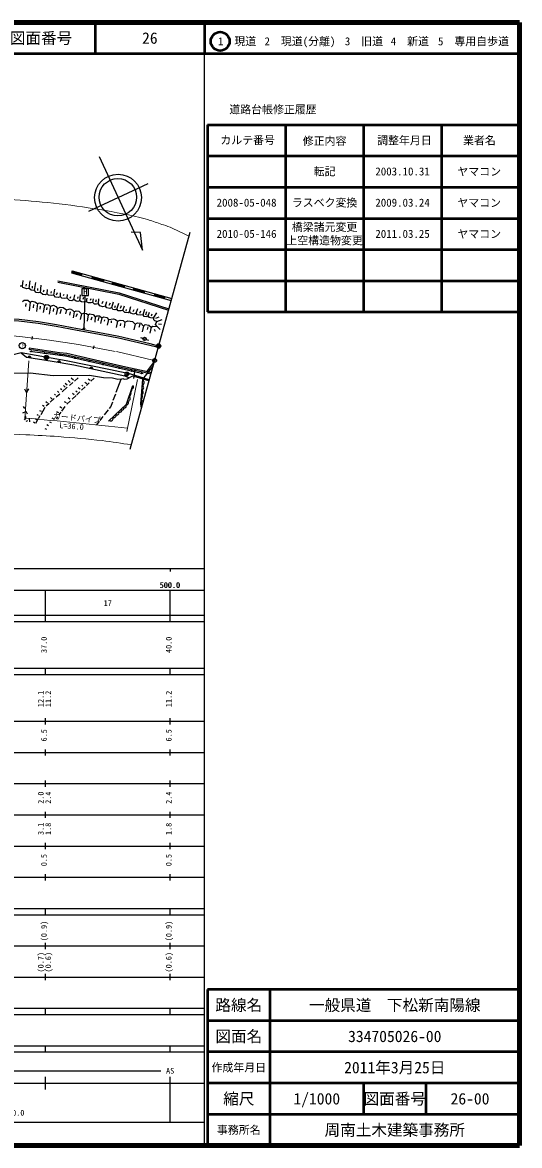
# Model space of a CAD drawing. Units: millimetres at full size, sheet at 1:1000; details may follow other scales. Extents: x 40000 to 680000, y 20000 to 380000.
# Drawn here: x 520654 to 680000, y 20000 to 380000 of the extents above; entities that cross this region are included whole.
import ezdxf
from ezdxf.enums import TextEntityAlignment as Align

# ---------------------------------------------------------------- set-up
doc = ezdxf.new("R2010")
doc.units = ezdxf.units.MM
doc.header["$LTSCALE"] = 1000
doc.header["$PDMODE"] = 32
doc.header["$PDSIZE"] = 500
doc.linetypes.add('CHAIN', pattern=[18.5, 12, -1.5, 3.5, -1.5])
for name, color, linetype, lineweight in [('M-BGD', 7, 'Continuous', 25), ('M-BGD-EXST', 7, 'Continuous', 25), ('M-BMK', 2, 'CHAIN', 13), ('M-BMK-OTRS', 5, 'Continuous', 25), ('M-BMK-SRVR', 3, 'Continuous', 25), ('M-STR-HTXT', 7, 'Continuous', 13), ('M-TTL', 2, 'Continuous', 140), ('M-TTL-BAND', 7, 'Continuous', 25), ('M-TTL-FRAM', 2, 'Continuous', 50), ('M-TTL-LINE', 7, 'Continuous', 50)]:
    doc.layers.add(name, color=color, linetype=linetype, lineweight=lineweight)
doc.layers.add('M-OTRS', color=6, linetype='Continuous')
doc.layers.add('M-TTL-TXT', color=7, linetype='Continuous')
doc.styles.add('ＭＳ ゴシック', font='')
doc.styles.get('ＭＳ ゴシック').set_extended_font_data('MS Gothic')

msp = doc.modelspace()

# ---------------------------------------------------------------- hatches: boundary and pattern name
at = {"layer": 'M-BGD'}
for points in [[(536605, 300385), (536418, 299711), (539501, 298856), (539688, 299530)], [(546748, 297572), (543087, 298588), (542899, 297913), (546561, 296898)], [(549496, 296811), (549308, 296136), (553163, 295067), (553350, 295742)], [(559865, 293935), (556396, 294897), (556209, 294223), (559678, 293261)], [(563108, 293036), (562921, 292361), (566101, 291479), (566288, 292154)], [(559841, 278544, 1), (559746, 278572, 1)], [(563607, 276287, 1), (565007, 276287, 0.41421), (564307, 276987, 0.41421)], [(523404, 272510, 0.82183), (522424, 272654)], [(527642, 272636, 1), (529042, 272636, 0.41421), (528342, 273336, 0.41421)], [(532898, 271006, 0.82183), (531921, 271169)], [(543266, 268944, 0.82183), (542299, 269158)], [(554167, 266399, 0.82183), (553235, 266734)], [(554154, 266753, 0.41421), (554754, 267353, 0.41421), (554154, 267953)]]:
    msp.add_hatch(color=256, dxfattribs=at).paths.add_polyline_path(points)
at = {"layer": 'M-BGD-EXST'}
msp.add_hatch(color=256, dxfattribs=at).paths.add_polyline_path([(540635, 281819, 0.41421), (540385, 282069, 0.41421), (540135, 281819, 1)])

# ---------------------------------------------------------------- linework, layer by layer
at = {"layer": 'M-BGD'}
for p, q in [((536605, 300385), (536418, 299711)), ((536418, 299711), (568348, 290857)), ((536605, 300385), (568535, 291531)), ((539688, 299530), (539501, 298856)), ((520655, 295449), (520923, 297330)), ((521801, 296107), (521712, 295496)), ((522755, 294749), (523120, 297161)), ((523778, 295476), (523765, 294826)), ((524524, 294127), (524940, 296662)), ((526386, 293441), (526697, 295737)), ((543087, 298588), (542899, 297913)), ((546748, 297572), (546561, 296898)), ((549496, 296811), (549308, 296136)), ((553350, 295742), (553163, 295067)), ((525525, 294755), (525467, 294080)), ((527483, 294194), (527254, 293557)), ((528623, 293001), (528725, 294352)), ((529900, 293779), (529772, 293238)), ((530667, 292574), (530993, 294465)), ((531748, 293371), (531499, 292563)), ((532864, 292063), (532869, 293326)), ((533909, 292760), (533661, 292339)), ((535006, 291594), (535143, 292822)), ((536039, 292007), (535822, 291536)), ((537175, 291182), (537391, 292727)), ((538429, 292065), (538270, 291517)), ((539077, 290749), (539287, 292727)), ((540202, 291867), (540024, 291205)), ((541233, 290488), (541415, 291619)), ((556209, 294223), (556396, 294897)), ((559678, 293261), (559865, 293935)), ((563108, 293036), (562921, 292361)), ((566288, 292154), (566101, 291479)), ((521710, 289894), (521584, 288925)), ((523079, 290359), (522846, 287541)), ((524172, 289541), (524046, 288554)), ((525439, 289879), (525125, 287346)), ((526307, 289031), (526200, 288132)), ((527761, 289252), (527336, 286987)), ((528518, 288616), (528335, 287880)), ((529690, 289023), (529229, 286522)), ((530633, 288288), (530489, 287345)), ((531875, 288305), (531485, 286422)), ((533058, 288024), (532680, 286589)), ((542523, 291376), (542376, 290860)), ((543233, 290230), (543405, 291379)), ((544257, 291133), (544072, 290350)), ((545016, 289846), (545131, 291379)), ((546367, 290547), (546055, 289840)), ((547319, 289026), (547719, 290586)), ((548739, 290044), (548389, 289254)), ((549284, 288579), (549879, 290466)), ((550335, 289176), (550144, 288565)), ((550944, 288110), (551560, 289968)), ((552252, 289160), (551993, 288277)), ((552874, 287627), (553324, 289163)), ((553884, 288033), (553747, 287484)), ((555016, 287305), (555371, 288961)), ((557078, 286767), (557619, 288293)), ((559347, 286332), (559886, 288054)), ((534785, 287913), (534459, 286623)), ((535980, 287225), (535741, 286206)), ((537269, 287275), (536877, 285363)), ((538159, 286601), (537794, 285607)), ((539552, 286618), (539200, 284820)), ((541703, 286304), (541440, 284288)), ((542892, 285511), (542537, 284588)), ((543984, 285674), (543803, 283974)), ((545176, 285447), (544781, 284311)), ((546046, 285342), (545685, 283549)), ((546938, 284666), (546820, 284200)), ((548232, 284783), (547779, 282961)), ((549128, 284405), (549041, 283710)), ((556317, 287911), (556002, 287261)), ((558497, 287448), (558187, 286671)), ((560436, 287214), (560064, 286224)), ((560927, 285913), (561335, 287179)), ((561984, 285952), (562194, 286558)), ((562752, 285389), (563715, 286927)), ((563385, 285174), (564512, 285632)), ((563703, 284184), (565478, 284806)), ((551127, 284223), (550740, 282189)), ((552107, 283456), (552012, 282786)), ((553497, 283881), (553237, 282239)), ((556749, 283278), (556328, 281433)), ((558280, 283239), (557995, 282187)), ((559450, 282658), (558981, 280806)), ((560832, 282446), (560634, 281530)), ((561925, 282333), (561497, 280404)), ((562913, 281666), (563210, 281023)), ((563803, 282526), (564760, 281608)), ((564277, 283401), (565255, 283327)), ((559266, 278715), (558548, 278929)), ((560321, 278401), (561039, 278187)), ((522848, 275646), (522778, 275202)), ((560505, 268045), (562929, 271316)), ((554154, 267953), (554154, 266753)), ((556303, 265836), (556776, 268887)), ((561206, 265102), (556416, 266564)), ((533352, 261613), (535014, 263056)), ((533859, 263626), (534367, 263072)), ((534350, 264409), (535033, 263849)), ((535267, 265203), (535903, 264550)), ((535685, 263638), (536831, 264633)), ((536265, 266084), (536965, 265495)), ((537321, 265058), (538505, 266086)), ((538529, 263038), (539114, 262535)), ((540751, 263218), (539618, 262128)), ((539642, 263706), (540013, 263467)), ((540688, 264735), (541265, 264274)), ((542088, 264505), (541143, 263596)), ((541701, 265722), (542336, 265336)), ((543670, 266027), (542588, 264986)), ((550728, 261452), (552295, 265710)), ((529559, 258321), (530867, 259457)), ((529601, 259759), (530175, 259267)), ((530896, 260863), (531297, 260590)), ((531441, 259955), (532635, 260991)), ((531891, 261780), (532270, 261407)), ((532901, 262691), (533327, 262312)), ((535290, 259822), (535875, 259362)), ((537865, 260440), (536573, 259197)), ((536650, 261167), (537276, 260796)), ((537787, 261917), (538183, 261621)), ((539084, 261613), (538115, 260681)), ((549784, 258889), (550558, 260991)), ((520842, 256849), (521337, 256274)), ((526099, 255628), (526600, 255355)), ((526601, 254377), (527955, 256639)), ((527102, 257333), (527630, 257014)), ((528115, 258510), (528634, 258054)), ((532685, 256937), (533270, 256509)), ((534252, 256927), (533194, 255437)), ((534061, 258545), (534671, 258158)), ((536099, 258740), (534926, 257611)), ((547004, 254242), (548260, 255834)), ((521601, 255159), (520662, 254756)), ((521271, 252589), (521960, 253347)), ((521421, 253613), (521792, 253792)), ((521767, 255358), (522163, 254502)), ((521827, 252202), (522353, 252450)), ((524867, 253001), (525498, 252535)), ((524930, 251585), (525631, 252756)), ((525314, 254378), (525734, 254077)), ((525782, 253008), (526370, 253990)), ((529372, 252025), (529907, 251778)), ((530031, 253245), (530789, 252801)), ((531877, 253582), (531441, 252968)), ((531556, 255321), (532240, 254976)), ((532963, 255112), (532365, 254269)), ((544496, 251064), (545385, 252190)), ((545549, 252398), (546547, 253662)), ((524156, 251953), (524621, 251707)), ((527872, 249850), (528317, 249586)), ((528498, 251076), (528959, 250755))]:
    msp.add_line(p, q, dxfattribs=at)
for points in [[(520652, 290566), (521253, 291003), (522325, 290937), (523079, 290359), (523723, 290632), (524673, 290468), (525439, 289879), (526159, 290173), (527229, 289857), (527753, 289311), (528146, 289562), (529035, 289521), (529690, 289023), (530555, 289328), (531341, 288962), (531875, 288305), (532740, 288725), (533754, 288602), (534785, 287913), (535984, 288166), (536710, 287790), (537269, 287275), (537829, 287598), (538737, 287423), (539552, 286618), (540294, 286863), (541143, 286741), (541703, 286304), (542105, 286583), (543328, 286435), (543984, 285674), (544535, 285988), (545312, 285953), (546046, 285342), (546730, 285639), (547699, 285429), (548232, 284783), (549842, 284992), (550462, 284826), (551127, 284223), (552000, 284581), (552926, 284450), (553497, 283881), (554466, 284362), (555917, 284091), (556749, 283278), (557518, 283689), (558637, 283584), (559450, 282658), (560000, 283130), (561212, 282990), (561925, 282333), (562500, 282668), (563803, 282526), (563338, 283155), (563703, 284184), (563116, 284324), (562787, 284631), (562752, 285389), (562122, 285242), (561409, 285424), (560927, 285913), (560507, 285690), (559710, 285697), (559347, 286332), (558640, 286151), (557568, 286313), (557078, 286767), (556288, 286480), (555372, 286830), (555016, 287305), (554526, 286914), (553503, 286985), (552874, 287627), (552307, 287523), (551307, 287565), (550944, 288110), (550228, 287915), (549641, 288006), (549284, 288579), (548613, 288334), (547711, 288537), (547319, 289026), (546379, 288839), (545435, 289210), (545016, 289846), (544387, 289706), (543750, 289741), (543233, 290230), (542645, 290097), (541827, 290132), (541233, 290488), (540804, 290308), (539539, 290434), (539077, 290749), (538420, 290588), (537861, 290700), (537175, 291182), (536502, 290763), (535705, 290846), (535006, 291594), (534248, 291476), (533290, 291595), (532864, 292063), (532051, 291784), (531247, 291903), (530667, 292574), (529903, 292435), (529001, 292540), (528623, 293001), (527980, 292673), (527155, 292791), (526386, 293441), (525727, 293338), (525042, 293408), (524524, 294127), (523455, 294183), (522755, 294749), (522039, 294667), (520823, 295093), (520655, 295449), (519872, 295505)], [(531946, 296782), (551530, 292874), (567481, 287731)], [(532034, 297223), (551644, 293311), (567601, 288165)], [(564160, 275757), (561487, 276413), (556454, 277659), (551486, 278809), (548663, 279356), (543581, 280302), (538209, 281268), (531447, 282498), (525684, 283511), (519515, 284260), (514215, 284575), (508414, 284740), (500620, 284758), (493362, 284841)], [(564307, 276287), (561619, 276947), (556582, 278193), (551600, 279347), (548765, 279896), (543680, 280843), (538307, 281809), (531544, 283040), (525765, 284055), (519565, 284808), (514239, 285124), (508423, 285290), (500623, 285308), (493369, 285391)], [(561299, 265439), (555387, 267245), (548893, 268693), (534670, 271566), (520222, 274116), (502555, 269678), (503090, 269295), (505791, 269313), (512920, 267594), (523086, 267686), (530509, 266817), (542155, 266945), (546671, 266149), (549527, 266092), (551255, 265618), (552535, 265731), (552820, 265921), (553256, 265646), (554261, 265788), (555789, 266651), (556447, 266763)], [(520222, 274116), (521970, 272720), (525450, 272211), (530124, 271470), (537166, 270292), (553498, 266685), (554836, 266113)], [(561800, 267246), (559650, 267801), (553699, 269096), (543957, 271326), (534762, 273400), (532440, 273685), (522778, 275202)], [(561921, 267680), (559754, 268239), (553798, 269536), (544057, 271765), (534839, 273844), (532502, 274131), (522848, 275646)], [(523069, 274608), (534494, 273097), (559312, 267455)], [(558775, 256335), (558628, 257805), (559282, 265689), (562519, 269840)], [(548216, 252155), (554018, 257661), (556063, 263634)], [(521285, 262604), (522001, 261308), (522716, 262604)], [(528234, 257106), (528316, 257243), (529206, 258015)], [(548569, 256224), (549009, 256783), (549586, 258350)], [(522804, 253118), (522840, 253040), (522874, 251964)]]:
    msp.add_lwpolyline(points, dxfattribs=at)
for centre, radius in [((559794, 278558), 550), ((559794, 278558), 50), ((523402, 274564), 150), ((527703, 273995), 150), ((564307, 276287), 700), ((528342, 272636), 700), ((532630, 273343), 150), ((537482, 272417), 150), ((542047, 271380), 150), ((546459, 270377), 150), ((551683, 269190), 150), ((554154, 267353), 600), ((555599, 268299), 150), ((558811, 267569), 150)]:
    msp.add_circle(centre, radius, dxfattribs=at)
for centre, radius, start, end in [((522900, 272485), 505, 2.83915, 160.49734), ((532393, 270991), 505, 1.67154, 159.32973), ((542761, 268956), 505, 358.71713, 156.37532), ((553668, 266474), 505, 351.42202, 149.08021), ((555619, 263193), 626, 277.44533, 44.75368), ((558719, 262904), 793, 289.90715, 60.61922), ((558494, 264574), 1156, 302.12141, 48.40497), ((554391, 259384), 795, 266.03159, 56.16742), ((554175, 261169), 1303, 300.37733, 21.82168), ((555021, 262291), 735, 299.70588, 22.49313), ((558176, 258736), 836, 304.43185, 46.09452), ((558410, 260040), 782, 296.21394, 49.87168), ((558419, 261424), 930, 298.36117, 52.1652), ((551598, 255973), 988, 269.54971, 351.85981), ((552708, 256276), 463, 210.71319, 56.28268), ((553391, 257047), 575, 222.19391, 44.80196), ((553992, 258057), 635, 252.24373, 57.17663), ((558346, 257435), 683, 303.42344, 63.69281), ((548948, 253056), 786, 234.49515, 32.50072), ((549999, 254015), 663, 234.06482, 32.93104), ((550968, 254859), 635, 229.58065, 37.41522)]:
    msp.add_arc(centre, radius, start, end, dxfattribs=at)
at = {"layer": 'M-BGD-EXST'}
for p, q in [((541800, 294598), (539700, 294598)), ((539700, 294598), (539700, 292498)), ((539700, 292498), (541800, 292498)), ((540385, 281819), (540750, 292498)), ((541800, 292498), (541800, 294598))]:
    msp.add_line(p, q, dxfattribs=at)
for centre, radius in [((540385, 281819), 250), ((520602, 276432), 1000)]:
    msp.add_circle(centre, radius, dxfattribs=at)
at = {"layer": 'M-BMK'}
msp.add_lwpolyline([(63537, 284743), (70151, 284609), (79926, 284487), (119106, 284050), (178847, 283482), (232815, 282987), (260947, 282899), (292198, 282665), (352364, 281967), (415979, 281561), (452313, 281059), (469039, 281098), (495077, 280518), (506343, 280366), (511679, 280040), (519843, 279337), (529349, 278173), (538583, 276822), (550769, 274494), (563027, 271668)], dxfattribs=at)
at = {"layer": 'M-BMK-OTRS'}
msp.add_line((555152, 243270), (574441, 312831), dxfattribs=at)
at = {"layer": 'M-BMK-SRVR'}
for p, q in [((545232, 337019), (559115, 307049)), ((560854, 328275), (541799, 319449)), ((558496, 312682), (555496, 312776)), ((559115, 307049), (558496, 312682)), ((523815, 279354), (523694, 278361)), ((543554, 276381), (543367, 275399))]:
    msp.add_line(p, q, dxfattribs=at)
for centre, radius in [((551288, 323844), 7500), ((551230, 323991), 6000), ((563027, 271668), 600)]:
    msp.add_circle(centre, radius, dxfattribs=at)
at = {"layer": 'M-OTRS'}
msp.add_point((562935, 271675), dxfattribs=at)
at = {"layer": 'M-STR-HTXT'}
for p, q in [((522666, 271523), (521421, 252923)), ((557550, 265603), (554160, 248924))]:
    msp.add_line(p, q, dxfattribs=at)
for centre, radius, start, end in [((489411, -65639), 389874, 84.2094, 86.28121), ((502633, 64741), 258825, 77.57898, 84.2094), ((552374, 290584), 27570, 70.49098, 77.57898), ((627650, 503048), 197835, 250.49098, 251.80358), ((554069, 279203), 37793, 62.79119, 71.80358), ((642741, 451676), 156139, 242.79119, 243.90399), ((415234, -999933), 1257608, 83.64807, 85.15562), ((506393, -132380), 380526, 87.68736, 90.12684), ((508975, -68447), 316540, 85.7994, 87.68736), ((504106, -134744), 383016, 83.69136, 85.7994), ((532723, 124108), 122587, 79.28764, 83.69136)]:
    msp.add_arc(centre, radius, start, end, dxfattribs=at)
at = {"layer": 'M-TTL'}
for p, q in [((680000, 380000), (40000, 380000)), ((680000, 20000), (680000, 380000)), ((40000, 20000), (680000, 20000))]:
    msp.add_line(p, q, dxfattribs=at)
at = {"layer": 'M-TTL-BAND'}
for p, q in [((579000, 20000), (579000, 370000)), ((40000, 205000), (579000, 205000)), ((568000, 205000), (568000, 204000)), ((68000, 198000), (579000, 198000)), ((528000, 188000), (528000, 198000)), ((568000, 188000), (568000, 198000)), ((40000, 190000), (579000, 190000)), ((40000, 188000), (579000, 188000)), ((40000, 173000), (579000, 173000)), ((528000, 171000), (528000, 173000)), ((568000, 171000), (568000, 173000)), ((40000, 171000), (579000, 171000)), ((40000, 156000), (579000, 156000)), ((528000, 155000), (528000, 157000)), ((568000, 155000), (568000, 157000)), ((46000, 146000), (579000, 146000)), ((528000, 145000), (528000, 147000)), ((568000, 145000), (568000, 147000)), ((528000, 135000), (528000, 137000)), ((568000, 135000), (568000, 137000)), ((52000, 136000), (579000, 136000)), ((46000, 126000), (579000, 126000)), ((528000, 125000), (528000, 127000)), ((568000, 125000), (568000, 127000)), ((52000, 116000), (579000, 116000)), ((528000, 115000), (528000, 117000)), ((568000, 115000), (568000, 117000)), ((46000, 106000), (579000, 106000)), ((528000, 105000), (528000, 107000)), ((568000, 105000), (568000, 107000)), ((40000, 96000), (579000, 96000)), ((40000, 94000), (579000, 94000)), ((528000, 94000), (528000, 96000)), ((568000, 94000), (568000, 96000)), ((49000, 84000), (579000, 84000)), ((528000, 83000), (528000, 85000)), ((568000, 83000), (568000, 85000)), ((40000, 74000), (579000, 74000)), ((528000, 73000), (528000, 75000)), ((568000, 73000), (568000, 75000)), ((40000, 64000), (579000, 64000)), ((40000, 62000), (579000, 62000)), ((528000, 62000), (528000, 64000)), ((568000, 62000), (568000, 64000)), ((40000, 52000), (579000, 52000)), ((528000, 50000), (528000, 52000)), ((568000, 50000), (568000, 52000)), ((40000, 50000), (579000, 50000)), ((71000, 44000), (565000, 44000)), ((40000, 40000), (579000, 40000)), ((528000, 38000), (528000, 42000)), ((568000, 27500), (568000, 42000)), ((68000, 27500), (579000, 27500))]:
    msp.add_line(p, q, dxfattribs=at)
at = {"layer": 'M-TTL-FRAM'}
for p, q in [((580000, 347197), (580000, 287197)), ((580000, 347197), (680000, 347197)), ((580000, 287197), (680000, 287197)), ((680000, 70000), (580000, 70000)), ((580000, 70000), (580000, 20000))]:
    msp.add_line(p, q, dxfattribs=at)
at = {"layer": 'M-TTL-LINE'}
for p, q in [((543997, 380000), (543997, 370000)), ((579000, 380000), (579000, 370000)), ((40000, 370000), (680000, 370000)), ((605000, 347197), (605000, 287197)), ((630000, 347197), (630000, 287197)), ((655000, 347197), (655000, 287197)), ((580000, 337197), (680000, 337197)), ((580000, 327197), (680000, 327197)), ((580000, 317197), (680000, 317197)), ((580000, 307197), (680000, 307197)), ((580000, 297197), (680000, 297197)), ((600000, 70000), (600000, 20000)), ((680000, 60000), (580000, 60000)), ((680000, 50000), (580000, 50000)), ((680000, 40000), (580000, 40000)), ((630000, 40000), (630000, 30000)), ((650000, 40000), (650000, 30000)), ((680000, 30000), (580000, 30000))]:
    msp.add_line(p, q, dxfattribs=at)
msp.add_circle((584031, 373958), 3000, dxfattribs=at)

# ---------------------------------------------------------------- texts
at = {"layer": 'M-BGD-EXST', "style": 'ＭＳ ゴシック'}
for s, height, p in [('H', 1833, (540153, 292190)), ('下', 1320, (519749, 275444))]:
    msp.add_text(s, height=height, dxfattribs=at).set_placement(p, align=Align.BOTTOM_LEFT)
at = {"layer": 'M-STR-HTXT', "style": 'ＭＳ ゴシック'}
for s, rotation, p in [('ガードパイプ ', 354.355, (530290, 252473)), ('L=36.0', 355.373, (532368, 249450))]:
    msp.add_text(s, height=1833, rotation=rotation, dxfattribs=at).set_placement(p, align=Align.BOTTOM_LEFT)
at = {"layer": 'M-TTL-BAND', "style": 'ＭＳ ゴシック'}
for s, p in [('500.0', (567844, 198195)), ('500.0', (568000, 198195)), ('17', (548000, 192405)), ('AS', (568000, 42500)), ('100.0', (518000, 29033))]:
    msp.add_text(s, height=1833, dxfattribs=at).set_placement(p, align=Align.BOTTOM_CENTER)
for s, p in [('37.0', (529000, 180500)), ('40.0', (569000, 180500)), ('12.1', (528000, 163174)), ('11.2', (530370, 163174)), ('11.2', (569000, 163174)), ('6.5', (529000, 151500)), ('6.5', (569000, 151500)), ('2.0', (528000, 131500)), ('2.4', (530370, 131500)), ('2.4', (569000, 131500)), ('3.1', (528000, 121500)), ('1.8', (530370, 121500)), ('1.8', (569000, 121500)), ('0.5', (529000, 111500)), ('0.5', (569000, 111500)), ('(0.9)', (529000, 88764)), ('(0.9)', (569000, 88764)), ('(0.7)', (528000, 78764)), ('(0.6)', (530370, 78764)), ('(0.6)', (569000, 78764))]:
    msp.add_text(s, height=1833, rotation=90, dxfattribs=at).set_placement(p, align=Align.BOTTOM_CENTER)
at = {"layer": 'M-TTL-TXT', "style": 'ＭＳ ゴシック'}
for s, height, p in [('図面番号', 3666, (526622, 375000)), ('26', 3666, (561497, 375000)), ('1\u3000現道', 2566, (589448, 373958)), ('2\u3000現道(分離)', 2566, (609619, 373958)), ('3\u3000旧道', 2566, (630121, 373958)), ('4\u3000新道', 2566, (644824, 373958)), ('5\u3000専用自歩道', 2566, (665228, 373958)), ('道路台帳修正履歴', 2566, (600968, 352113)), ('カルテ番号', 2566, (592839, 342277)), ('修正内容', 2566, (617509, 342023)), ('調整年月日', 2566, (643089, 342197)), ('業者名', 2566, (667134, 342197)), ('転記', 2566, (617500, 332245)), ('2003.10.31', 2566, (642500, 332245)), ('ヤマコン', 2566, (667077, 332189)), ('2008-05-048', 2566, (592500, 322245)), ('ラスベク変換', 2566, (617500, 322245)), ('2009.03.24', 2566, (642500, 322245)), ('ヤマコン', 2566, (667077, 322189)), ('2010-05-146', 2566, (592500, 312245)), ('橋梁諸元変更', 2566, (617500, 314433)), ('2011.03.25', 2566, (642500, 312245)), ('ヤマコン', 2566, (667077, 312189)), ('上空構造物変更', 2566, (617500, 310119)), ('路線名', 3666, (590000, 65000)), ('路線名', 3666, (590000, 65000)), ('一般県道\u3000下松新南陽線', 3666, (640000, 65000)), ('図面名', 3666, (590000, 55000)), ('図面名', 3666, (590000, 55000)), ('334705026-00', 3666, (640000, 55000)), ('2011年3月25日', 3666, (640000, 45000)), ('作成年月日', 2566, (590000, 45000)), ('作成年月日', 2566, (590000, 45000)), ('縮尺', 3666, (590000, 35000)), ('縮尺', 3666, (590000, 35000)), ('1/1000', 3666, (615000, 35000)), ('図面番号', 3666, (640000, 35000)), ('図面番号', 3666, (640000, 35000)), ('26-00', 3666, (664125, 35000)), ('事務所名', 2566, (590000, 25000)), ('事務所名', 2566, (590000, 25000)), ('周南土木建築事務所', 3666, (640000, 25000))]:
    msp.add_text(s, height=height, dxfattribs=at).set_placement(p, align=Align.MIDDLE_CENTER)

doc.saveas('drawing.dxf')
